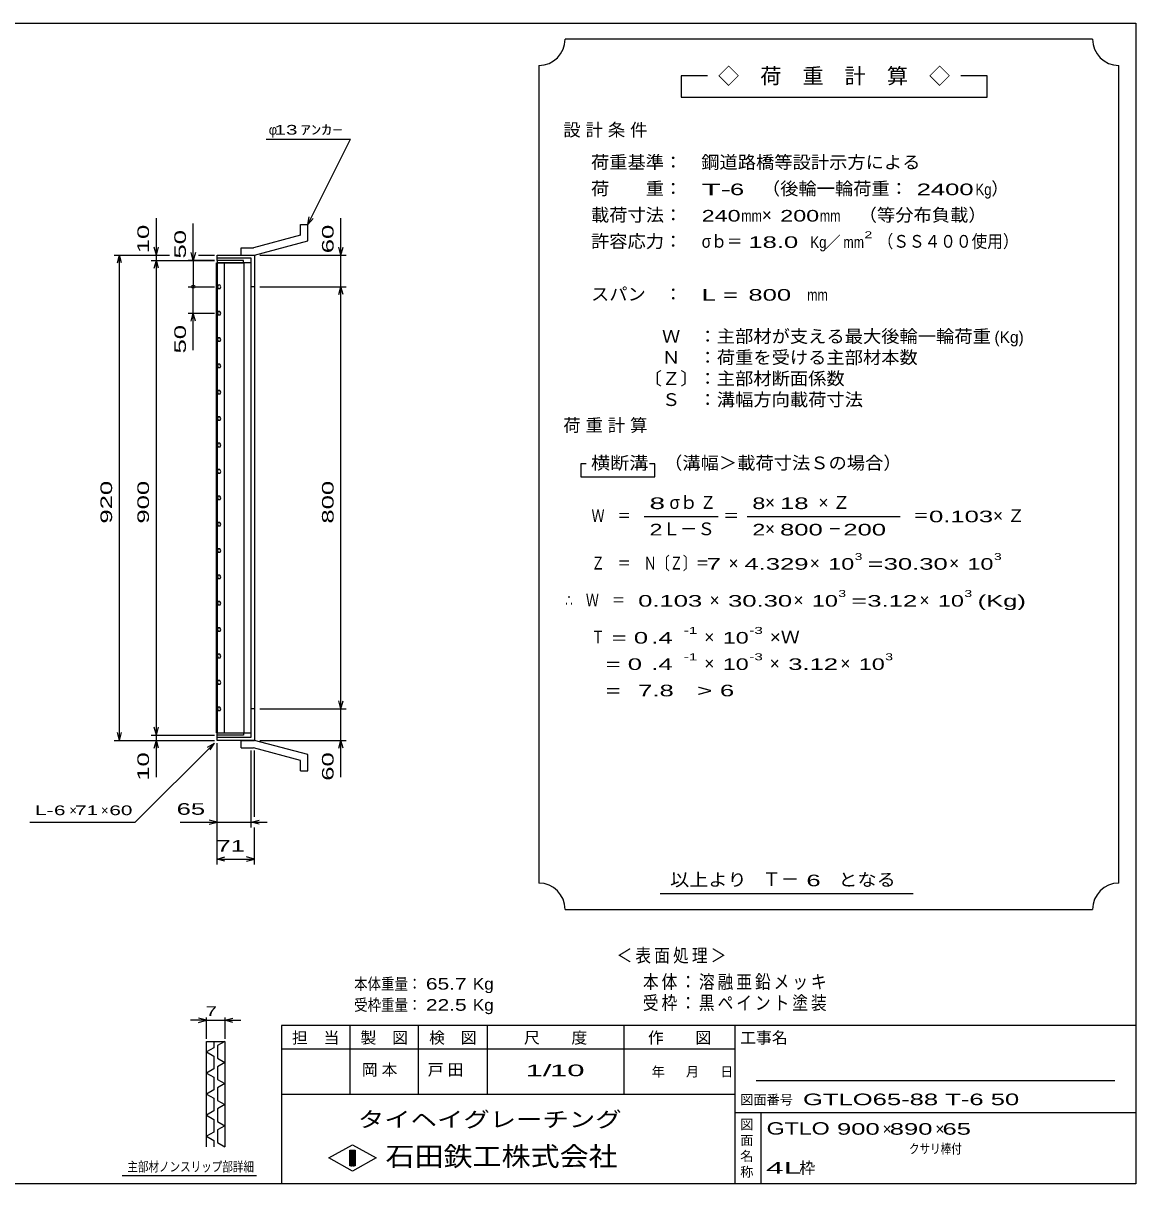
# Model space of a CAD drawing. Units: millimetres, scale not verified. Extents: x -1820 to 1731, y -1282 to 1054.
# Drawn here: x -378 to 1731, y -1146 to 1054 of the extents above; entities that cross this region are included whole.
import ezdxf
from ezdxf.enums import TextEntityAlignment as Align

# ---------------------------------------------------------------- set-up
doc = ezdxf.new("R2010")
doc.units = ezdxf.units.MM
doc.header["$LTSCALE"] = 10
for name, color, linetype, lineweight in [('0_2', 150, 'Continuous', 25), ('16', 3, 'Continuous', 25), ('19', 6, 'Continuous', 25), ('22', 4, 'Continuous', 25), ('24', 2, 'Continuous', 25), ('32', 4, 'Continuous', 25)]:
    doc.layers.add(name, color=color, linetype=linetype, lineweight=lineweight)
doc.styles.add('ベクトル', font='')
doc.styles.get('ベクトル').set_extended_font_data('ベクトル')

msp = doc.modelspace()

# ---------------------------------------------------------------- linework, layer by layer
at = {"layer": '0_2'}
for p, q in [((-1729, 1053.5), (1731, 1053.5)), ((1731, 1053.5), (1731, -1146.5)), ((1731, -846.5), (111, -846.5)), ((111, -846.5), (111, -1146.5)), ((241, -846.5), (241, -976.5)), ((371, -976.5), (371, -846.5)), ((501, -846.5), (501, -976.5)), ((761, -976.5), (761, -846.5)), ((971, -846.5), (971, -1146.5)), ((971, -891.5), (111, -891.5)), ((1691, -951.5), (1011, -951.5)), ((111, -976.5), (971, -976.5)), ((971, -1011.5), (1731, -1011.5)), ((1021, -1146.5), (1021, -1011.5)), ((201, -1097.5), (246, -1072.5)), ((246, -1072.5), (291, -1097.5)), ((246, -1122.5), (201, -1097.5)), ((241, -1082.5), (251, -1082.5)), ((241, -1112.5), (241, -1082.5)), ((241, -1082.5), (243, -1082.5)), ((243, -1082.5), (243, -1112.5)), ((245, -1112.5), (245, -1082.5)), ((245, -1082.5), (247, -1082.5)), ((291, -1097.5), (246, -1122.5)), ((247, -1082.5), (247, -1112.5)), ((249, -1112.5), (249, -1082.5)), ((249, -1082.5), (251, -1082.5)), ((251, -1082.5), (251, -1112.5)), ((251, -1082.5), (251, -1112.5)), ((251, -1112.5), (241, -1112.5)), ((243, -1112.5), (245, -1112.5)), ((247, -1112.5), (249, -1112.5)), ((1731, -1146.5), (-1729, -1146.5))]:
    msp.add_line(p, q, dxfattribs=at)
at = {"layer": '16'}
for p, q in [((-11.7, -291.5), (-11.7, 599.5)), ((-11.7, 599.5), (-11, 599.5)), ((39, 604), (-11, 604)), ((-11, 604), (-11, 599.5)), ((-11, 599.5), (39, 599.5)), ((-11, 599.5), (-11, -291.5)), ((54, 599.5), (-11, 599.5)), ((2.5, 599.5), (2.5, -291.5)), ((39, 599.5), (39, 604)), ((40.5, -291.5), (40.5, 599.5)), ((54, -291.5), (54, 599.5)), ((-9.15, 557.24), (-11, 553.98)), ((-11, 553.98), (-9.1, 550.74)), ((-5.4, 557.26), (-9.15, 557.24)), ((-9.1, 550.74), (-5.35, 550.76)), ((-3.5, 554), (-5.4, 557.26)), ((-5.35, 550.76), (-3.5, 554.02)), ((-9.15, 507.24), (-11, 503.98)), ((-5.4, 507.26), (-9.15, 507.24)), ((-3.5, 504), (-5.4, 507.26)), ((-11, 503.98), (-9.1, 500.74)), ((-9.1, 500.74), (-5.35, 500.76)), ((-5.35, 500.76), (-3.5, 504.02)), ((-9.15, 457.24), (-11, 453.98)), ((-11, 453.98), (-9.1, 450.74)), ((-5.4, 457.26), (-9.15, 457.24)), ((-9.1, 450.74), (-5.35, 450.76)), ((-3.5, 454), (-5.4, 457.26)), ((-5.35, 450.76), (-3.5, 454.02)), ((-9.15, 407.24), (-11, 403.98)), ((-11, 403.98), (-9.1, 400.74)), ((-5.4, 407.26), (-9.15, 407.24)), ((-9.1, 400.74), (-5.35, 400.76)), ((-3.5, 404), (-5.4, 407.26)), ((-5.35, 400.76), (-3.5, 404.02)), ((-9.15, 357.24), (-11, 353.98)), ((-11, 353.98), (-9.1, 350.74)), ((-5.4, 357.26), (-9.15, 357.24)), ((-3.5, 354), (-5.4, 357.26)), ((-5.35, 350.76), (-3.5, 354.02)), ((-9.1, 350.74), (-5.35, 350.76)), ((-9.15, 307.24), (-11, 303.98)), ((-11, 303.98), (-9.1, 300.74)), ((-5.4, 307.26), (-9.15, 307.24)), ((-9.1, 300.74), (-5.35, 300.76)), ((-3.5, 304), (-5.4, 307.26)), ((-5.35, 300.76), (-3.5, 304.02)), ((-9.15, 257.24), (-11, 253.98)), ((-11, 253.98), (-9.1, 250.74)), ((-5.4, 257.26), (-9.15, 257.24)), ((-9.1, 250.74), (-5.35, 250.76)), ((-3.5, 254), (-5.4, 257.26)), ((-5.35, 250.76), (-3.5, 254.02)), ((-9.15, 207.24), (-11, 203.98)), ((-11, 203.98), (-9.1, 200.74)), ((-5.4, 207.26), (-9.15, 207.24)), ((-9.1, 200.74), (-5.35, 200.76)), ((-3.5, 204), (-5.4, 207.26)), ((-5.35, 200.76), (-3.5, 204.02)), ((-9.15, 157.24), (-11, 153.98)), ((-5.4, 157.26), (-9.15, 157.24)), ((-3.5, 154), (-5.4, 157.26)), ((-5.35, 150.76), (-3.5, 154.02)), ((-11, 153.98), (-9.1, 150.74)), ((-9.1, 150.74), (-5.35, 150.76)), ((-9.15, 107.24), (-11, 103.98)), ((-11, 103.98), (-9.1, 100.74)), ((-5.4, 107.26), (-9.15, 107.24)), ((-9.1, 100.74), (-5.35, 100.76)), ((-3.5, 104), (-5.4, 107.26)), ((-5.35, 100.76), (-3.5, 104.02)), ((-9.15, 57.24), (-11, 53.98)), ((-11, 53.98), (-9.1, 50.74)), ((-5.4, 57.26), (-9.15, 57.24)), ((-9.1, 50.74), (-5.35, 50.76)), ((-3.5, 54), (-5.4, 57.26)), ((-5.35, 50.76), (-3.5, 54.02)), ((-9.15, 7.24), (-11, 3.98)), ((-11, 3.98), (-9.1, 0.74)), ((-5.4, 7.26), (-9.15, 7.24)), ((-9.1, 0.74), (-5.35, 0.76)), ((-3.5, 4), (-5.4, 7.26)), ((-5.35, 0.76), (-3.5, 4.02)), ((-9.15, -42.76), (-11, -46.02)), ((-5.4, -42.74), (-9.15, -42.76)), ((-3.5, -46), (-5.4, -42.74)), ((-11, -46.02), (-9.1, -49.26)), ((-9.1, -49.26), (-5.35, -49.24)), ((-5.35, -49.24), (-3.5, -45.98)), ((-9.15, -92.76), (-11, -96.02)), ((-11, -96.02), (-9.1, -99.26)), ((-5.4, -92.74), (-9.15, -92.76)), ((-9.1, -99.26), (-5.35, -99.24)), ((-3.5, -96), (-5.4, -92.74)), ((-5.35, -99.24), (-3.5, -95.98)), ((-9.15, -142.76), (-11, -146.02)), ((-11, -146.02), (-9.1, -149.26)), ((-5.4, -142.74), (-9.15, -142.76)), ((-9.1, -149.26), (-5.35, -149.24)), ((-3.5, -146), (-5.4, -142.74)), ((-5.35, -149.24), (-3.5, -145.98)), ((-9.15, -192.76), (-11, -196.02)), ((-11, -196.02), (-9.1, -199.26)), ((-5.4, -192.74), (-9.15, -192.76)), ((-3.5, -196), (-5.4, -192.74)), ((-5.35, -199.24), (-3.5, -195.98)), ((-9.1, -199.26), (-5.35, -199.24)), ((-9.15, -242.76), (-11, -246.02)), ((-11, -246.02), (-9.1, -249.26)), ((-5.4, -242.74), (-9.15, -242.76)), ((-9.1, -249.26), (-5.35, -249.24)), ((-3.5, -246), (-5.4, -242.74)), ((-5.35, -249.24), (-3.5, -245.98)), ((-11, -291.5), (-11.7, -291.5)), ((-11, -291.5), (39, -291.5)), ((-11, -296), (-11, -291.5)), ((-11, -291.5), (54, -291.5)), ((39, -296), (-11, -296)), ((39, -291.5), (39, -296))]:
    msp.add_line(p, q, dxfattribs=at)
at = {"layer": '19'}
for p, q in [((147, 672), (161, 672)), ((147, 652), (147, 672)), ((161, 641), (161, 672)), ((147, 652), (58, 628)), ((60, 614), (161, 641)), ((35, 628), (58, 628)), ((35, 614), (35, 628)), ((-11, 604), (-11, 614)), ((-11, 614), (59, 614)), ((54, 608), (-11, 608)), ((35, 614), (60, 614)), ((54, -300), (54, 608)), ((59, 614), (60, 613)), ((60, 613), (60, -305)), ((60, 554), (54, 554)), ((60, -246), (54, -246)), ((-11, -306), (-11, -296)), ((-11, -300), (54, -300)), ((59, -306), (-11, -306)), ((35, -306), (60, -306)), ((35, -320), (35, -306)), ((60, -305), (59, -306)), ((161, -333), (60, -306)), ((35, -320), (58, -320)), ((147, -344), (58, -320)), ((147, -364), (147, -344)), ((161, -364), (161, -333)), ((147, -364), (161, -364))]:
    msp.add_line(p, q, dxfattribs=at)
at = {"layer": '22'}
for p, q in [((82, 834), (242, 834)), ((161, 672), (242, 834)), ((-126, 614), (-126, 684)), ((161, 672), (164, 686.6)), ((161, 672), (171, 683)), ((224, 614), (224, 684)), ((-56, 604), (-56, 674)), ((-126, 614), (-130, 629)), ((-126, 614), (-122, 629)), ((-56, 604), (-60, 619)), ((-52, 619), (-56, 604)), ((224, 614), (220, 629)), ((224, 614), (228, 629)), ((-206, 614), (-101, 614)), ((-200, 599), (-196, 614)), ((-192, 599), (-196, 614)), ((-196, -306), (-196, 614)), ((-136, 614), (-101, 614)), ((-136, 604), (-16, 604)), ((-130, 589), (-126, 604)), ((-126, 604), (-126, 614)), ((-122, 589), (-126, 604)), ((-126, -296), (-126, 604)), ((-16, 604), (-66, 604)), ((-56, 604), (-56, 554)), ((-46, 614), (-16, 614)), ((-46, 614), (-16, 614)), ((70, 614), (234, 614)), ((224, 554), (224, 614)), ((-66, 554), (-16, 554)), ((-56, 504), (-56, 554)), ((70, 554), (234, 554)), ((220, 539), (224, 554)), ((228, 539), (224, 554)), ((224, -246), (224, 554)), ((-66, 504), (-16, 504)), ((-60, 489), (-56, 504)), ((-52, 489), (-56, 504)), ((-56, 434), (-56, 504)), ((224, -246), (220, -231)), ((224, -246), (228, -231)), ((70, -246), (234, -246)), ((224, -306), (224, -246)), ((-126, -296), (-130, -281)), ((-126, -296), (-122, -281)), ((-206, -306), (-16, -306)), ((-196, -306), (-200, -291)), ((-196, -306), (-192, -291)), ((-136, -296), (-16, -296)), ((-136, -306), (-16, -306)), ((-130, -321), (-126, -306)), ((-126, -306), (-126, -296)), ((-122, -321), (-126, -306)), ((-126, -376), (-126, -306)), ((70, -306), (234, -306)), ((220, -321), (224, -306)), ((228, -321), (224, -306)), ((224, -376), (224, -306)), ((-166, -461), (-16, -311)), ((-29, -319), (-16, -311)), ((-24, -324), (-16, -311)), ((-11, -471), (-11, -311)), ((-11, -541), (-11, -311)), ((54, -471), (54, -325)), ((60, -451), (60, -325)), ((-366, -461), (-166, -461)), ((-81, -461), (-11, -461)), ((-11, -461), (-26, -457)), ((-26, -465), (-11, -461)), ((-11, -461), (54, -461)), ((54, -461), (69, -457)), ((69, -465), (54, -461)), ((54, -461), (84, -461)), ((60, -541), (60, -471)), ((-11, -531), (4, -527)), ((60, -531), (45, -527)), ((4, -535), (-11, -531)), ((-11, -531), (60, -531)), ((45, -535), (60, -531))]:
    msp.add_line(p, q, dxfattribs=at)
msp.add_circle((-56, 554), 3, dxfattribs=at)
at = {"layer": '24', "color": 4}
for p, q in [((1649, 1023.5), (649, 1023.5)), ((599, 973.5), (599, -576.5)), ((1699, -576.5), (1699, 973.5)), ((919, 953.5), (869, 953.5)), ((869, 953.5), (869, 913.5)), ((1449, 953.5), (1399, 953.5)), ((1449, 913.5), (1449, 953.5)), ((869, 913.5), (1449, 913.5)), ((689, 218.5), (679, 218.5)), ((679, 218.5), (679, 193.5)), ((819, 218.5), (809, 218.5)), ((819, 193.5), (819, 218.5)), ((679, 193.5), (819, 193.5)), ((799, 118.5), (939, 118.5)), ((994, 118.5), (1284, 118.5)), ((829, -596.5), (1309, -596.5)), ((649, -626.5), (1649, -626.5))]:
    msp.add_line(p, q, dxfattribs=at)
for centre, start, end in [((599, 1023.5), 270, 0), ((1699, 1023.5), 180, 270), ((599, -626.5), 0, 90), ((1699, -626.5), 90, 180)]:
    msp.add_arc(centre, 50, start, end, dxfattribs=at)
at = {"layer": '32'}
for p, q in [((-31, -836.5), (-46, -832.5)), ((-31, -871.5), (-31, -831.5)), ((4, -831.5), (4, -871.5)), ((4, -836.5), (19, -832.5)), ((-31, -836.5), (-61, -836.5)), ((-46, -840.5), (-31, -836.5)), ((-31, -836.5), (4, -836.5)), ((19, -840.5), (4, -836.5)), ((4, -836.5), (34, -836.5)), ((-31, -876.5), (4, -876.5)), ((-31, -1076.5), (-31, -876.5)), ((-17, -876.5), (-17, -888.5)), ((4, -876.5), (-10, -884.5)), ((4, -876.5), (4, -1076.5)), ((-17, -888.5), (-31, -896.5)), ((-31, -896.5), (-17, -904.5)), ((-10, -884.5), (-10, -908.5)), ((-17, -904.5), (-17, -928.5)), ((-10, -908.5), (4, -916.5)), ((4, -916.5), (-10, -924.5)), ((-17, -928.5), (-31, -936.5)), ((-31, -936.5), (-17, -944.5)), ((-17, -944.5), (-17, -968.5)), ((-10, -924.5), (-10, -948.5)), ((-10, -948.5), (4, -956.5)), ((4, -956.5), (-10, -964.5)), ((-10, -964.5), (-10, -988.5)), ((-17, -968.5), (-31, -976.5)), ((-31, -976.5), (-17, -984.5)), ((-17, -984.5), (-17, -1008.5)), ((-10, -988.5), (4, -996.5)), ((-17, -1008.5), (-31, -1016.5)), ((4, -996.5), (-10, -1004.5)), ((-10, -1004.5), (-10, -1028.5)), ((-31, -1016.5), (-17, -1024.5)), ((-17, -1024.5), (-17, -1048.5)), ((-10, -1028.5), (4, -1036.5)), ((-17, -1048.5), (-31, -1056.5)), ((4, -1036.5), (-10, -1044.5)), ((-10, -1044.5), (-10, -1068.5)), ((-31, -1056.5), (-17, -1064.5)), ((-17, -1064.5), (-17, -1076.5)), ((-10, -1068.5), (4, -1076.5)), ((64, -1131.5), (-191, -1131.5))]:
    msp.add_line(p, q, dxfattribs=at)

# ---------------------------------------------------------------- texts
at = {"layer": '0_2', "style": 'ベクトル'}
for s, height, p in [('担\u3000当', 21.99, (131, -869.5)), ('製\u3000図', 21.99, (261, -869.5)), ('検\u3000図', 21.99, (391, -869.5)), ('尺\u3000\u3000度', 21.99, (571, -869.5)), ('作\u3000\u3000図', 21.99, (806, -869.5)), ('工事名', 21.99, (981, -869.5)), ('年', 18.33, (813, -934)), ('月', 18.33, (878, -934)), ('日', 18.33, (943, -934)), ('図面番号', 18.33, (981, -987)), ('図', 18.33, (981, -1034)), ('面', 18.33, (981, -1064)), ('名', 18.33, (981, -1094)), ('称', 18.33, (981, -1124))]:
    msp.add_text(s, height=height, dxfattribs=at).set_placement(p, align=Align.MIDDLE_LEFT)
at = {"layer": '0_2', "color": 222, "style": 'ベクトル'}
for s, height, width, p in [('タイヘイグレーチング', 29.33, 1.25, (256, -1024.5)), ('石田鉄工株式会社', 36.66, 1.1, (308.5, -1094.5))]:
    msp.add_text(s, height=height, dxfattribs=dict(at, width=width)).set_placement(p, align=Align.MIDDLE_LEFT)
at = {"layer": '22', "color": 2, "style": 'ベクトル'}
for s, height, width, p in [(' 13 ', 18.33, 1.6, (87, 851.5)), ('ｱﾝｶｰ', 18.33, 1.6, (147, 851.5)), ('L-', 18.33, 1.6, (-356, -438.5)), (' 6 ', 18.33, 1.6, (-331, -438.5)), (' 71 ', 18.33, 1.6, (-291, -438.5)), (' 60 ', 18.33, 1.6, (-226, -438.5)), (' 65 ', 21.99, 1.65, (-101, -436)), (' 71 ', 21.99, 1.65, (-25.5, -506)), ('本体重量：', 21.99, 0.85, (249, -767.5)), (' 65.7', 21.99, 1.35, (374, -767.5)), ('Kg', 21.99, 1.1, (474, -767.5)), ('受枠重量：', 21.99, 0.85, (249, -807.5)), (' 22.5', 21.99, 1.35, (374, -807.5)), ('Kg', 21.99, 1.1, (474, -807.5)), ('1/', 21.99, 2, (574, -931.5)), (' 10 ', 21.99, 2, (604, -931.5)), ('GTLO65-88 T-6 50              ', 21.99, 1.65, (1100, -986.5)), ('GTLO', 23.46, 1.4, (1031, -1041.5)), (' 900 ', 21.99, 1.65, (1151, -1042.5)), (' 890 ', 21.99, 1.65, (1251, -1042.5)), (' 65 ', 21.99, 1.65, (1351, -1042.5)), ('クサリ棒付', 18.33, 0.8, (1301, -1080)), ('4L', 21.99, 2.05, (1030, -1116.5))]:
    msp.add_text(s, height=height, dxfattribs=dict(at, width=width)).set_placement(p, align=Align.MIDDLE_LEFT)
for s, height, p in [('φ', 18.33, (87, 851.5)), ('×', 18.33, (-291, -438.5)), ('×', 18.33, (-231, -438.5)), ('×', 21.99, (1251, -1042.5)), ('×', 21.99, (1351, -1042.5)), ('枠', 21.99, (1093, -1116.5))]:
    msp.add_text(s, height=height, dxfattribs=at).set_placement(p, align=Align.MIDDLE_LEFT)
at = {"layer": '22', "color": 2, "style": 'ベクトル', "width": 1.65}
for s, p in [(' 10 ', (-151, 604)), (' 60 ', (199, 604)), (' 50 ', (-81, 594)), (' 50 ', (-81, 414)), (' 920 ', (-221, 91.5)), (' 900 ', (-151, 91.5)), (' 800 ', (199, 91.5)), (' 10 ', (-151, -396)), (' 60 ', (199, -396))]:
    msp.add_text(s, height=21.99, rotation=90, dxfattribs=at).set_placement(p, align=Align.MIDDLE_LEFT)
at = {"layer": '22', "color": 2, "attachment_point": 4, "style": 'ベクトル'}
for s, insert, char_height in [('\\T1.2;\\W0.85;＜表面処理＞', (746.5, -715), 25.66), ('\\T1.19;\\W0.85;本体：溶融亜鉛メッキ', (796.5, -765), 25.66), ('\\T1.19;\\W0.85;受枠：黒ペイント塗装', (796.5, -805), 25.66), ('\\T1.25;岡本\u3000', (263.5, -931.5), 21.99), ('\\T1.25;戸田\u3000', (388.5, -931.5), 21.99)]:
    msp.add_mtext(s, dxfattribs=dict(at, insert=insert, char_height=char_height))
at = {"layer": '24', "style": 'ベクトル'}
for s, height, p in [('◇\u3000荷\u3000重\u3000計\u3000算\u3000◇', 29.33, (939, 953.5)), ('）', 24.19, (1457, 740)), ('×', 24.19, (1022, 690)), ('／', 21.99, (1141.5, 638.5)), ('(Kg)', 21.99, (1463, 458.5)), ('σｂ', 24.19, (847, 145)), ('×', 24.19, (1028, 145)), ('Ｌ－Ｓ', 24.19, (834, 95)), ('×', 24.19, (1028, 95)), ('×', 24.19, (959, 30)), ('×', 24.19, (1113, 30)), ('×', 24.19, (1377, 30)), ('×', 24.19, (923, -40)), ('×', 24.19, (1082, -40)), ('×', 24.19, (1321, -40)), ('×', 24.19, (913, -110)), ('×', 24.19, (913, -160)), ('×', 24.19, (1037, -160)), ('×', 24.19, (1171, -160)), ('Ｔ－', 25.66, (1023, -569))]:
    msp.add_text(s, height=height, dxfattribs=at).set_placement(p, align=Align.MIDDLE_LEFT)
for s, height, width, p in [('荷重基準：\u3000', 24.19, 1.05, (698, 790)), ('鋼道路橋等設計示方による', 24.19, 1.05, (907, 790)), ('荷\u3000\u3000重：\u3000', 24.19, 1.05, (698, 740)), ('T-', 21.99, 2, (908, 738.5)), (' 6 ', 21.99, 1.65, (948, 738.5)), ('（後輪一輪荷重：', 24.19, 1.05, (1022, 740)), (' 2400', 21.99, 1.65, (1302, 738.5)), ('Kg', 21.99, 0.85, (1427, 738.5)), ('載荷寸法：\u3000', 24.19, 1.05, (698, 690)), ('\u3000（等分布負載）', 24.19, 1.05, (1171, 690)), ('240', 21.99, 1.5, (908, 688.5)), ('mm', 21.99, 0.8, (983, 688.5)), ('200', 21.99, 1.5, (1057, 688.5)), ('mm', 21.99, 0.8, (1132, 688.5)), ('許容応力：\u3000', 24.19, 1.05, (698, 640)), ('σｂ＝', 24.19, 0.9, (908, 640)), (' 18.0', 21.99, 1.65, (983, 638.5)), ('Kg', 21.99, 0.85, (1114, 638.5)), ('mm', 21.99, 0.8, (1176.5, 638.5)), ('2', 13.2, 1.5, (1216.5, 652.5)), ('（ＳＳ４００使用）', 24.19, 0.9, (1241.5, 640)), ('スパン\u3000：\u3000', 24.19, 1.05, (698, 540)), ('L =', 21.99, 1.65, (908, 538.5)), (' 800 ', 21.99, 1.65, (983, 538.5)), ('mm', 21.99, 0.8, (1108, 538.5)), ('\u3000Ｗ\u3000：主部材が支える最大後輪一輪荷重', 24.19, 1.05, (798, 460)), ('\u3000Ｎ\u3000：荷重を受ける主部材本数', 24.19, 1.05, (798, 420)), ('〔Ｚ〕：主部材断面係数', 24.19, 1.05, (798, 380)), ('\u3000Ｓ\u3000：溝幅方向載荷寸法', 24.19, 1.05, (798, 340)), ('横断溝', 24.19, 1.1, (698, 220)), ('\u3000（溝幅＞載荷寸法Ｓの場合）', 24.19, 1.05, (802, 220)), ('8', 21.99, 1.8, (809, 143.5)), ('Ｚ', 24.19, 0.9, (905, 145)), ('8', 21.99, 1.5, (1004, 143.5)), (' 18 ', 21.99, 1.65, (1043, 143.5)), ('Ｗ\u3000＝', 24.19, 0.75, (699, 120)), ('＝', 24.19, 0.9, (949, 120)), ('＝', 24.19, 0.9, (1309, 120)), ('0.103', 21.99, 1.65, (1339, 118.5)), ('2', 21.99, 1.5, (809, 93.5)), ('2', 21.99, 1.5, (1004, 93.5)), (' 800 ', 21.99, 1.65, (1043, 93.5)), ('－', 24.19, 0.75, (1148, 95)), (' 200 ', 21.99, 1.65, (1163, 93.5)), ('Ｚ\u3000＝\u3000Ｎ〔Ｚ〕＝', 24.19, 0.75, (699, 30)), ('3', 13.2, 1.5, (1198, 42.5)), ('3', 13.2, 1.5, (1462, 42.5)), (' 7 ', 21.99, 1.65, (904, 28.5)), ('4.329', 21.99, 1.65, (989, 28.5)), ('10', 21.99, 1.5, (1148, 28.5)), ('=', 21.99, 1.7, (1223, 28.5)), ('30.30', 21.99, 1.65, (1253, 28.5)), ('10', 21.99, 1.5, (1412, 28.5)), ('3', 13.2, 1.5, (1167, -27.5)), ('3', 13.2, 1.5, (1406, -27.5)), ('∴\u3000Ｗ\u3000＝', 24.19, 0.75, (649, -40)), (' 0.103', 21.99, 1.65, (774, -41.5)), ('30.30', 21.99, 1.65, (958, -41.5)), ('10', 21.99, 1.5, (1117, -41.5)), ('=', 21.99, 1.7, (1192, -41.5)), ('3.12', 21.99, 1.65, (1222, -41.5)), ('10', 21.99, 1.5, (1356, -41.5)), ('(Kg)', 21.99, 1.65, (1431, -41.5)), ('Ｔ', 24.19, 0.75, (699, -110)), (' = 0', 21.99, 1.65, (724, -111.5)), (' .4 ', 21.99, 1.65, (799, -111.5)), ('-1', 13.2, 1.65, (874, -97.5)), ('10', 21.99, 1.5, (948, -111.5)), ('-3', 13.2, 1.65, (998, -97.5)), ('×Ｗ', 24.19, 1.1, (1037, -110)), ('  = 0', 21.99, 1.65, (699, -161.5)), (' .4 ', 21.99, 1.65, (799, -161.5)), ('-1', 13.2, 1.65, (874, -147.5)), ('10', 21.99, 1.5, (948, -161.5)), ('-3', 13.2, 1.65, (998, -147.5)), ('3.12', 21.99, 1.65, (1072, -161.5)), ('10', 21.99, 1.5, (1206, -161.5)), ('3', 13.2, 1.5, (1256, -147.5)), ('  =', 21.99, 1.65, (699, -211.5)), (' 7.8', 21.99, 1.65, (774, -211.5)), ('>', 21.99, 1.7, (899, -211.5)), (' 6 ', 21.99, 1.65, (929, -211.5)), ('以上より\u3000', 24.19, 1.1, (848, -570)), (' 6 ', 21.99, 1.65, (1093, -571.5)), ('となる', 24.19, 1.1, (1167, -570))]:
    msp.add_text(s, height=height, dxfattribs=dict(at, width=width)).set_placement(p, align=Align.MIDDLE_LEFT)
at = {"layer": '24', "char_height": 24.19, "attachment_point": 4, "style": 'ベクトル'}
for s, insert in [('\\T1.28;設計条件', (645.5, 850)), ('\\T1.28;荷重計算', (645.5, 290)), ('\\T1.42;×Ｚ', (1129.5, 145)), ('\\T1.42;×Ｚ', (1460.5, 120))]:
    msp.add_mtext(s, dxfattribs=dict(at, insert=insert))
at = {"layer": '32', "color": 2, "style": 'ベクトル'}
for s, width, p in [(' 7 ', 1.6, (-43.5, -819)), ('主部材ノンスリップ部詳細', 0.8, (-181, -1114))]:
    msp.add_text(s, height=18.33, dxfattribs=dict(at, width=width)).set_placement(p, align=Align.MIDDLE_LEFT)

doc.saveas('drawing.dxf')
